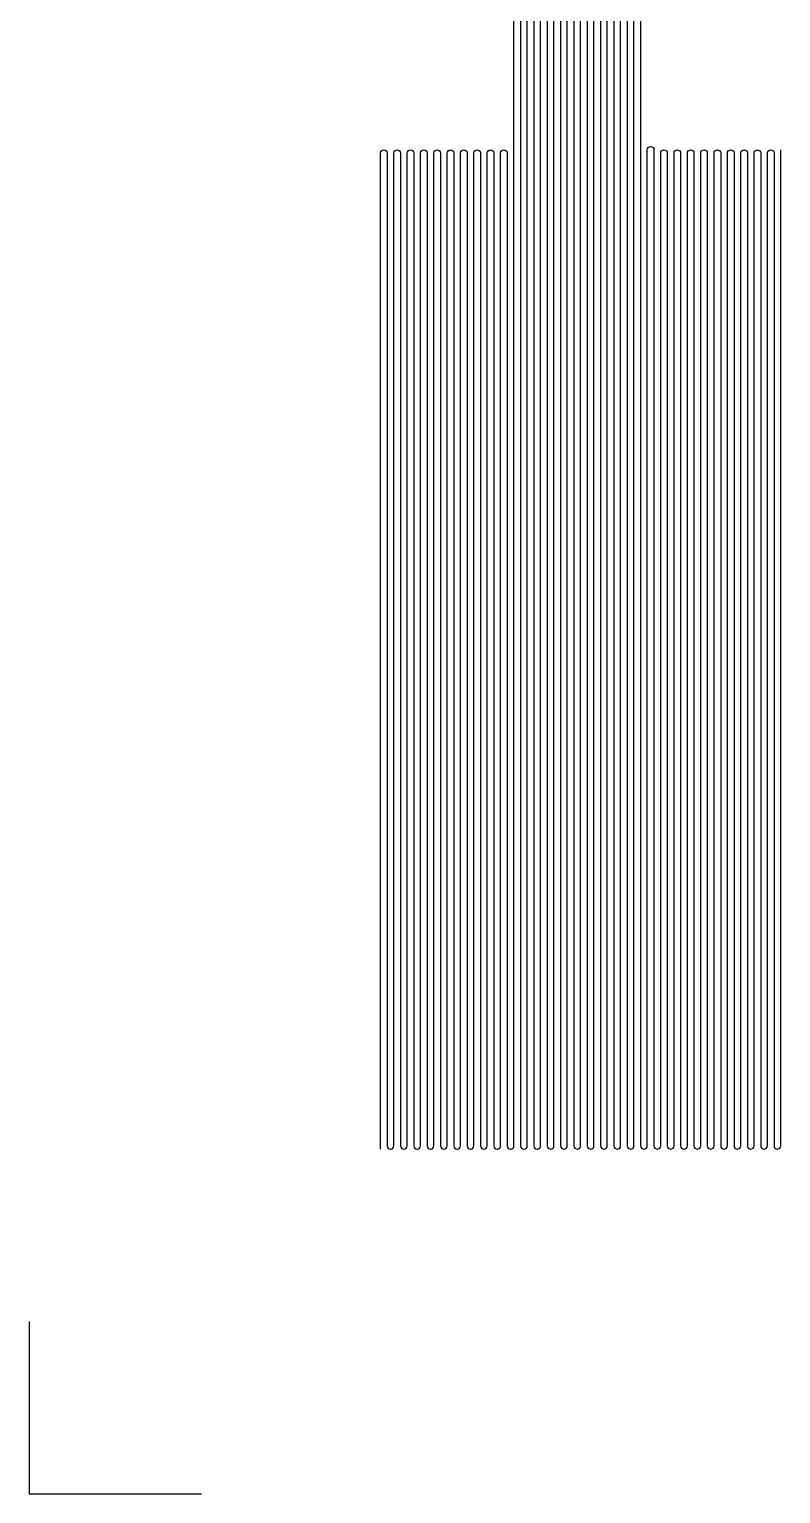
# Model space of a CAD drawing. Header units: inches. Extents: x 0 to 30.5, y 0 to 8.5.
# Drawn here: x 5 to 7.181, y 0 to 4.25 of the extents above; entities that cross this region are included whole.
import ezdxf

# ---------------------------------------------------------------- set-up
doc = ezdxf.new("R2010")
doc.units = ezdxf.units.IN
doc.header["$MEASUREMENT"] = 0

msp = doc.modelspace()

# ---------------------------------------------------------------- linework, layer by layer
at = {"color": 1, "linetype": 'Continuous'}
for points in [[(6.0194, 1), (6.0194, 3.8903, -0.414214), (6.029, 3.9), (6.029, 3.9, -0.414214), (6.0387, 3.8903), (6.0387, 1.0097, 0.414214), (6.0484, 1), (6.0484, 1, 0.414214), (6.0581, 1.0097), (6.0581, 3.8903, -0.414214), (6.0677, 3.9), (6.0677, 3.9, -0.414214), (6.0774, 3.8903), (6.0774, 1.0097, 0.414214), (6.0871, 1), (6.0871, 1, 0.414214), (6.0968, 1.0097), (6.0968, 3.8903, -0.414214), (6.1065, 3.9), (6.1065, 3.9, -0.414214), (6.1161, 3.8903), (6.1161, 1.0097, 0.414214), (6.1258, 1), (6.1258, 1, 0.414214), (6.1355, 1.0097), (6.1355, 3.8903, -0.414214), (6.1452, 3.9), (6.1452, 3.9, -0.414214), (6.1548, 3.8903), (6.1548, 1.0097, 0.414214), (6.1645, 1), (6.1645, 1, 0.414214), (6.1742, 1.0097), (6.1742, 3.8903, -0.414214), (6.1839, 3.9), (6.1839, 3.9, -0.414214), (6.1935, 3.8903), (6.1935, 1.0097, 0.414214), (6.2032, 1), (6.2032, 1, 0.414214), (6.2129, 1.0097), (6.2129, 3.8903, -0.414214), (6.2226, 3.9), (6.2226, 3.9, -0.414214), (6.2323, 3.8903), (6.2323, 1.0097, 0.414214), (6.2419, 1), (6.2419, 1, 0.414214), (6.2516, 1.0097), (6.2516, 3.8903, -0.414214), (6.2613, 3.9), (6.2613, 3.9, -0.414214), (6.271, 3.8903), (6.271, 1.0097, 0.414214), (6.2806, 1), (6.2806, 1, 0.414214), (6.2903, 1.0097), (6.2903, 3.8903, -0.414214), (6.3, 3.9), (6.3, 3.9, -0.414214), (6.3097, 3.8903), (6.3097, 1.0097, 0.414214), (6.3194, 1), (6.3194, 1, 0.414214), (6.329, 1.0097), (6.329, 3.8903, -0.414214), (6.3387, 3.9), (6.3387, 3.9, -0.414214), (6.3484, 3.8903), (6.3484, 1.0097, 0.414214), (6.3581, 1), (6.3581, 1, 0.414214), (6.3677, 1.0097), (6.3677, 3.8903, -0.414214), (6.3774, 3.9), (6.3774, 3.9, -0.414214), (6.3871, 3.8903), (6.3871, 1.0097, 0.414214), (6.3968, 1), (6.3968, 1, 0.414214), (6.4065, 1.0097), (6.4065, 6.9903, -0.414214)], [(6.0194, 1), (6.0194, 3.8903, -0.414214), (6.029, 3.9), (6.029, 3.9, -0.414214), (6.0387, 3.8903), (6.0387, 1.0097, 0.414214), (6.0484, 1), (6.0484, 1, 0.414214), (6.0581, 1.0097), (6.0581, 3.8903, -0.414214), (6.0677, 3.9), (6.0677, 3.9, -0.414214), (6.0774, 3.8903), (6.0774, 1.0097, 0.414214), (6.0871, 1), (6.0871, 1, 0.414214), (6.0968, 1.0097), (6.0968, 3.8903, -0.414214), (6.1065, 3.9), (6.1065, 3.9, -0.414214), (6.1161, 3.8903), (6.1161, 1.0097, 0.414214), (6.1258, 1), (6.1258, 1, 0.414214), (6.1355, 1.0097), (6.1355, 3.8903, -0.414214), (6.1452, 3.9), (6.1452, 3.9, -0.414214), (6.1548, 3.8903), (6.1548, 1.0097, 0.414214), (6.1645, 1), (6.1645, 1, 0.414214), (6.1742, 1.0097), (6.1742, 3.8903, -0.414214), (6.1839, 3.9), (6.1839, 3.9, -0.414214), (6.1935, 3.8903), (6.1935, 1.0097, 0.414214), (6.2032, 1), (6.2032, 1, 0.414214), (6.2129, 1.0097), (6.2129, 3.8903, -0.414214), (6.2226, 3.9), (6.2226, 3.9, -0.414214), (6.2323, 3.8903), (6.2323, 1.0097, 0.414214), (6.2419, 1), (6.2419, 1, 0.414214), (6.2516, 1.0097), (6.2516, 3.8903, -0.414214), (6.2613, 3.9), (6.2613, 3.9, -0.414214), (6.271, 3.8903), (6.271, 1.0097, 0.414214), (6.2806, 1), (6.2806, 1, 0.414214), (6.2903, 1.0097), (6.2903, 3.8903, -0.414214), (6.3, 3.9), (6.3, 3.9, -0.414214), (6.3097, 3.8903), (6.3097, 1.0097, 0.414214), (6.3194, 1), (6.3194, 1, 0.414214), (6.329, 1.0097), (6.329, 3.8903, -0.414214), (6.3387, 3.9), (6.3387, 3.9, -0.414214), (6.3484, 3.8903), (6.3484, 1.0097, 0.414214), (6.3581, 1), (6.3581, 1, 0.414214), (6.3677, 1.0097), (6.3677, 3.8903, -0.414214), (6.3774, 3.9), (6.3774, 3.9, -0.414214), (6.3871, 3.8903), (6.3871, 1.0097, 0.414214), (6.3968, 1), (6.3968, 1, 0.414214), (6.4065, 1.0097), (6.4065, 6.9903, -0.414214)], [(6.0194, 1), (6.0194, 3.8903, -0.414214), (6.029, 3.9), (6.029, 3.9, -0.414214), (6.0387, 3.8903), (6.0387, 1.0097, 0.414214), (6.0484, 1), (6.0484, 1, 0.414214), (6.0581, 1.0097), (6.0581, 3.8903, -0.414214), (6.0677, 3.9), (6.0677, 3.9, -0.414214), (6.0774, 3.8903), (6.0774, 1.0097, 0.414214), (6.0871, 1), (6.0871, 1, 0.414214), (6.0968, 1.0097), (6.0968, 3.8903, -0.414214), (6.1065, 3.9), (6.1065, 3.9, -0.414214), (6.1161, 3.8903), (6.1161, 1.0097, 0.414214), (6.1258, 1), (6.1258, 1, 0.414214), (6.1355, 1.0097), (6.1355, 3.8903, -0.414214), (6.1452, 3.9), (6.1452, 3.9, -0.414214), (6.1548, 3.8903), (6.1548, 1.0097, 0.414214), (6.1645, 1), (6.1645, 1, 0.414214), (6.1742, 1.0097), (6.1742, 3.8903, -0.414214), (6.1839, 3.9), (6.1839, 3.9, -0.414214), (6.1935, 3.8903), (6.1935, 1.0097, 0.414214), (6.2032, 1), (6.2032, 1, 0.414214), (6.2129, 1.0097), (6.2129, 3.8903, -0.414214), (6.2226, 3.9), (6.2226, 3.9, -0.414214), (6.2323, 3.8903), (6.2323, 1.0097, 0.414214), (6.2419, 1), (6.2419, 1, 0.414214), (6.2516, 1.0097), (6.2516, 3.8903, -0.414214), (6.2613, 3.9), (6.2613, 3.9, -0.414214), (6.271, 3.8903), (6.271, 1.0097, 0.414214), (6.2806, 1), (6.2806, 1, 0.414214), (6.2903, 1.0097), (6.2903, 3.8903, -0.414214), (6.3, 3.9), (6.3, 3.9, -0.414214), (6.3097, 3.8903), (6.3097, 1.0097, 0.414214), (6.3194, 1), (6.3194, 1, 0.414214), (6.329, 1.0097), (6.329, 3.8903, -0.414214), (6.3387, 3.9), (6.3387, 3.9, -0.414214), (6.3484, 3.8903), (6.3484, 1.0097, 0.414214), (6.3581, 1), (6.3581, 1, 0.414214), (6.3677, 1.0097), (6.3677, 3.8903, -0.414214), (6.3774, 3.9), (6.3774, 3.9, -0.414214), (6.3871, 3.8903), (6.3871, 1.0097, 0.414214), (6.3968, 1), (6.3968, 1, 0.414214), (6.4065, 1.0097), (6.4065, 6.9903, -0.414214)], [(6.0194, 1), (6.0194, 3.8903, -0.414214), (6.029, 3.9), (6.029, 3.9, -0.414214), (6.0387, 3.8903), (6.0387, 1.0097, 0.414214), (6.0484, 1), (6.0484, 1, 0.414214), (6.0581, 1.0097), (6.0581, 3.8903, -0.414214), (6.0677, 3.9), (6.0677, 3.9, -0.414214), (6.0774, 3.8903), (6.0774, 1.0097, 0.414214), (6.0871, 1), (6.0871, 1, 0.414214), (6.0968, 1.0097), (6.0968, 3.8903, -0.414214), (6.1065, 3.9), (6.1065, 3.9, -0.414214), (6.1161, 3.8903), (6.1161, 1.0097, 0.414214), (6.1258, 1), (6.1258, 1, 0.414214), (6.1355, 1.0097), (6.1355, 3.8903, -0.414214), (6.1452, 3.9), (6.1452, 3.9, -0.414214), (6.1548, 3.8903), (6.1548, 1.0097, 0.414214), (6.1645, 1), (6.1645, 1, 0.414214), (6.1742, 1.0097), (6.1742, 3.8903, -0.414214), (6.1839, 3.9), (6.1839, 3.9, -0.414214), (6.1935, 3.8903), (6.1935, 1.0097, 0.414214), (6.2032, 1), (6.2032, 1, 0.414214), (6.2129, 1.0097), (6.2129, 3.8903, -0.414214), (6.2226, 3.9), (6.2226, 3.9, -0.414214), (6.2323, 3.8903), (6.2323, 1.0097, 0.414214), (6.2419, 1), (6.2419, 1, 0.414214), (6.2516, 1.0097), (6.2516, 3.8903, -0.414214), (6.2613, 3.9), (6.2613, 3.9, -0.414214), (6.271, 3.8903), (6.271, 1.0097, 0.414214), (6.2806, 1), (6.2806, 1, 0.414214), (6.2903, 1.0097), (6.2903, 3.8903, -0.414214), (6.3, 3.9), (6.3, 3.9, -0.414214), (6.3097, 3.8903), (6.3097, 1.0097, 0.414214), (6.3194, 1), (6.3194, 1, 0.414214), (6.329, 1.0097), (6.329, 3.8903, -0.414214), (6.3387, 3.9), (6.3387, 3.9, -0.414214), (6.3484, 3.8903), (6.3484, 1.0097, 0.414214), (6.3581, 1), (6.3581, 1, 0.414214), (6.3677, 1.0097), (6.3677, 3.8903, -0.414214), (6.3774, 3.9), (6.3774, 3.9, -0.414214), (6.3871, 3.8903), (6.3871, 1.0097, 0.414214), (6.3968, 1), (6.3968, 1, 0.414214), (6.4065, 1.0097), (6.4065, 6.9903, -0.414214)], [(6.0194, 1), (6.0194, 3.8903, -0.414214), (6.029, 3.9), (6.029, 3.9, -0.414214), (6.0387, 3.8903), (6.0387, 1.0097, 0.414214), (6.0484, 1), (6.0484, 1, 0.414214), (6.0581, 1.0097), (6.0581, 3.8903, -0.414214), (6.0677, 3.9), (6.0677, 3.9, -0.414214), (6.0774, 3.8903), (6.0774, 1.0097, 0.414214), (6.0871, 1), (6.0871, 1, 0.414214), (6.0968, 1.0097), (6.0968, 3.8903, -0.414214), (6.1065, 3.9), (6.1065, 3.9, -0.414214), (6.1161, 3.8903), (6.1161, 1.0097, 0.414214), (6.1258, 1), (6.1258, 1, 0.414214), (6.1355, 1.0097), (6.1355, 3.8903, -0.414214), (6.1452, 3.9), (6.1452, 3.9, -0.414214), (6.1548, 3.8903), (6.1548, 1.0097, 0.414214), (6.1645, 1), (6.1645, 1, 0.414214), (6.1742, 1.0097), (6.1742, 3.8903, -0.414214), (6.1839, 3.9), (6.1839, 3.9, -0.414214), (6.1935, 3.8903), (6.1935, 1.0097, 0.414214), (6.2032, 1), (6.2032, 1, 0.414214), (6.2129, 1.0097), (6.2129, 3.8903, -0.414214), (6.2226, 3.9), (6.2226, 3.9, -0.414214), (6.2323, 3.8903), (6.2323, 1.0097, 0.414214), (6.2419, 1), (6.2419, 1, 0.414214), (6.2516, 1.0097), (6.2516, 3.8903, -0.414214), (6.2613, 3.9), (6.2613, 3.9, -0.414214), (6.271, 3.8903), (6.271, 1.0097, 0.414214), (6.2806, 1), (6.2806, 1, 0.414214), (6.2903, 1.0097), (6.2903, 3.8903, -0.414214), (6.3, 3.9), (6.3, 3.9, -0.414214), (6.3097, 3.8903), (6.3097, 1.0097, 0.414214), (6.3194, 1), (6.3194, 1, 0.414214), (6.329, 1.0097), (6.329, 3.8903, -0.414214), (6.3387, 3.9), (6.3387, 3.9, -0.414214), (6.3484, 3.8903), (6.3484, 1.0097, 0.414214), (6.3581, 1), (6.3581, 1, 0.414214), (6.3677, 1.0097), (6.3677, 3.8903, -0.414214), (6.3774, 3.9), (6.3774, 3.9, -0.414214), (6.3871, 3.8903), (6.3871, 1.0097, 0.414214), (6.3968, 1), (6.3968, 1, 0.414214), (6.4065, 1.0097), (6.4065, 6.9903, -0.414214)], [(6.4258, 6.9903), (6.4258, 1.0097, 0.414214), (6.4355, 1), (6.4355, 1, 0.414214), (6.4452, 1.0097), (6.4452, 6.9903, -0.414214)], [(6.4258, 6.9903), (6.4258, 1.0097, 0.414214), (6.4355, 1), (6.4355, 1, 0.414214), (6.4452, 1.0097), (6.4452, 6.9903, -0.414214)], [(6.4258, 6.9903), (6.4258, 1.0097, 0.414214), (6.4355, 1), (6.4355, 1, 0.414214), (6.4452, 1.0097), (6.4452, 6.9903, -0.414214)], [(6.4258, 6.9903), (6.4258, 1.0097, 0.414214), (6.4355, 1), (6.4355, 1, 0.414214), (6.4452, 1.0097), (6.4452, 6.9903, -0.414214)], [(6.4258, 6.9903), (6.4258, 1.0097, 0.414214), (6.4355, 1), (6.4355, 1, 0.414214), (6.4452, 1.0097), (6.4452, 6.9903, -0.414214)], [(6.4645, 6.9903), (6.4645, 1.0097, 0.414214), (6.4742, 1), (6.4742, 1, 0.414214), (6.4839, 1.0097), (6.4839, 6.9903, -0.414214)], [(6.4645, 6.9903), (6.4645, 1.0097, 0.414214), (6.4742, 1), (6.4742, 1, 0.414214), (6.4839, 1.0097), (6.4839, 6.9903, -0.414214)], [(6.4645, 6.9903), (6.4645, 1.0097, 0.414214), (6.4742, 1), (6.4742, 1, 0.414214), (6.4839, 1.0097), (6.4839, 6.9903, -0.414214)], [(6.4645, 6.9903), (6.4645, 1.0097, 0.414214), (6.4742, 1), (6.4742, 1, 0.414214), (6.4839, 1.0097), (6.4839, 6.9903, -0.414214)], [(6.4645, 6.9903), (6.4645, 1.0097, 0.414214), (6.4742, 1), (6.4742, 1, 0.414214), (6.4839, 1.0097), (6.4839, 6.9903, -0.414214)], [(6.5032, 6.9903), (6.5032, 1.0097, 0.414214), (6.5129, 1), (6.5129, 1, 0.414214), (6.5226, 1.0097), (6.5226, 6.9903, -0.414214)], [(6.5032, 6.9903), (6.5032, 1.0097, 0.414214), (6.5129, 1), (6.5129, 1, 0.414214), (6.5226, 1.0097), (6.5226, 6.9903, -0.414214)], [(6.5032, 6.9903), (6.5032, 1.0097, 0.414214), (6.5129, 1), (6.5129, 1, 0.414214), (6.5226, 1.0097), (6.5226, 6.9903, -0.414214)], [(6.5032, 6.9903), (6.5032, 1.0097, 0.414214), (6.5129, 1), (6.5129, 1, 0.414214), (6.5226, 1.0097), (6.5226, 6.9903, -0.414214)], [(6.5032, 6.9903), (6.5032, 1.0097, 0.414214), (6.5129, 1), (6.5129, 1, 0.414214), (6.5226, 1.0097), (6.5226, 6.9903, -0.414214)], [(6.5419, 6.9903), (6.5419, 1.0097, 0.414214), (6.5516, 1), (6.5516, 1, 0.414214), (6.5613, 1.0097), (6.5613, 6.9903, -0.414214)], [(6.5419, 6.9903), (6.5419, 1.0097, 0.414214), (6.5516, 1), (6.5516, 1, 0.414214), (6.5613, 1.0097), (6.5613, 6.9903, -0.414214)], [(6.5419, 6.9903), (6.5419, 1.0097, 0.414214), (6.5516, 1), (6.5516, 1, 0.414214), (6.5613, 1.0097), (6.5613, 6.9903, -0.414214)], [(6.5419, 6.9903), (6.5419, 1.0097, 0.414214), (6.5516, 1), (6.5516, 1, 0.414214), (6.5613, 1.0097), (6.5613, 6.9903, -0.414214)], [(6.5419, 6.9903), (6.5419, 1.0097, 0.414214), (6.5516, 1), (6.5516, 1, 0.414214), (6.5613, 1.0097), (6.5613, 6.9903, -0.414214)], [(6.5806, 6.9903), (6.5806, 1.0097, 0.414214), (6.5903, 1), (6.5903, 1, 0.414214), (6.6, 1.0097), (6.6, 6.9903, -0.414214)], [(6.5806, 6.9903), (6.5806, 1.0097, 0.414214), (6.5903, 1), (6.5903, 1, 0.414214), (6.6, 1.0097), (6.6, 6.9903, -0.414214)], [(6.5806, 6.9903), (6.5806, 1.0097, 0.414214), (6.5903, 1), (6.5903, 1, 0.414214), (6.6, 1.0097), (6.6, 6.9903, -0.414214)], [(6.5806, 6.9903), (6.5806, 1.0097, 0.414214), (6.5903, 1), (6.5903, 1, 0.414214), (6.6, 1.0097), (6.6, 6.9903, -0.414214)], [(6.5806, 6.9903), (6.5806, 1.0097, 0.414214), (6.5903, 1), (6.5903, 1, 0.414214), (6.6, 1.0097), (6.6, 6.9903, -0.414214)], [(6.6194, 6.9903), (6.6194, 1.0097, 0.414214), (6.629, 1), (6.629, 1, 0.414214), (6.6387, 1.0097), (6.6387, 6.9903, -0.414214)], [(6.6194, 6.9903), (6.6194, 1.0097, 0.414214), (6.629, 1), (6.629, 1, 0.414214), (6.6387, 1.0097), (6.6387, 6.9903, -0.414214)], [(6.6194, 6.9903), (6.6194, 1.0097, 0.414214), (6.629, 1), (6.629, 1, 0.414214), (6.6387, 1.0097), (6.6387, 6.9903, -0.414214)], [(6.6194, 6.9903), (6.6194, 1.0097, 0.414214), (6.629, 1), (6.629, 1, 0.414214), (6.6387, 1.0097), (6.6387, 6.9903, -0.414214)], [(6.6194, 6.9903), (6.6194, 1.0097, 0.414214), (6.629, 1), (6.629, 1, 0.414214), (6.6387, 1.0097), (6.6387, 6.9903, -0.414214)], [(6.6581, 6.9903), (6.6581, 1.0097, 0.414214), (6.6677, 1), (6.6677, 1, 0.414214), (6.6774, 1.0097), (6.6774, 6.9903, -0.414214)], [(6.6581, 6.9903), (6.6581, 1.0097, 0.414214), (6.6677, 1), (6.6677, 1, 0.414214), (6.6774, 1.0097), (6.6774, 6.9903, -0.414214)], [(6.6581, 6.9903), (6.6581, 1.0097, 0.414214), (6.6677, 1), (6.6677, 1, 0.414214), (6.6774, 1.0097), (6.6774, 6.9903, -0.414214)], [(6.6581, 6.9903), (6.6581, 1.0097, 0.414214), (6.6677, 1), (6.6677, 1, 0.414214), (6.6774, 1.0097), (6.6774, 6.9903, -0.414214)], [(6.6581, 6.9903), (6.6581, 1.0097, 0.414214), (6.6677, 1), (6.6677, 1, 0.414214), (6.6774, 1.0097), (6.6774, 6.9903, -0.414214)], [(6.6968, 6.9903), (6.6968, 1.0097, 0.414214), (6.7065, 1), (6.7065, 1, 0.414214), (6.7161, 1.0097), (6.7161, 6.9903, -0.414214)], [(6.6968, 6.9903), (6.6968, 1.0097, 0.414214), (6.7065, 1), (6.7065, 1, 0.414214), (6.7161, 1.0097), (6.7161, 6.9903, -0.414214)], [(6.6968, 6.9903), (6.6968, 1.0097, 0.414214), (6.7065, 1), (6.7065, 1, 0.414214), (6.7161, 1.0097), (6.7161, 6.9903, -0.414214)], [(6.6968, 6.9903), (6.6968, 1.0097, 0.414214), (6.7065, 1), (6.7065, 1, 0.414214), (6.7161, 1.0097), (6.7161, 6.9903, -0.414214)], [(6.6968, 6.9903), (6.6968, 1.0097, 0.414214), (6.7065, 1), (6.7065, 1, 0.414214), (6.7161, 1.0097), (6.7161, 6.9903, -0.414214)], [(6.7355, 6.9903), (6.7355, 1.0097, 0.414214), (6.7452, 1), (6.7452, 1, 0.414214), (6.7548, 1.0097), (6.7548, 6.9903, -0.414214)], [(6.7355, 6.9903), (6.7355, 1.0097, 0.414214), (6.7452, 1), (6.7452, 1, 0.414214), (6.7548, 1.0097), (6.7548, 6.9903, -0.414214)], [(6.7355, 6.9903), (6.7355, 1.0097, 0.414214), (6.7452, 1), (6.7452, 1, 0.414214), (6.7548, 1.0097), (6.7548, 6.9903, -0.414214)], [(6.7355, 6.9903), (6.7355, 1.0097, 0.414214), (6.7452, 1), (6.7452, 1, 0.414214), (6.7548, 1.0097), (6.7548, 6.9903, -0.414214)], [(6.7355, 6.9903), (6.7355, 1.0097, 0.414214), (6.7452, 1), (6.7452, 1, 0.414214), (6.7548, 1.0097), (6.7548, 6.9903, -0.414214)], [(6.7742, 6.9903), (6.7742, 1.0097, 0.414214), (6.7839, 1), (6.7839, 1, 0.414214), (6.7935, 1.0097), (6.7935, 3.9, -0.996883), (6.8129, 3.9), (6.8129, 3.9, -0.001561), (6.8129, 3.9), (6.8129, 1.0097, 0.414214), (6.8226, 1), (6.8226, 1, 0.414214), (6.8323, 1.0097), (6.8323, 3.8903, -0.414214), (6.8419, 3.9), (6.8419, 3.9, -0.414214), (6.8516, 3.8903), (6.8516, 1.0097, 0.414214), (6.8613, 1), (6.8613, 1, 0.414214), (6.871, 1.0097), (6.871, 3.8903, -0.414214), (6.8806, 3.9), (6.8806, 3.9, -0.414214), (6.8903, 3.8903), (6.8903, 1.0097, 0.414214), (6.9, 1), (6.9, 1, 0.414214), (6.9097, 1.0097), (6.9097, 3.8903, -0.414214), (6.9194, 3.9), (6.9194, 3.9, -0.414214), (6.929, 3.8903), (6.929, 1.0097, 0.414214), (6.9387, 1), (6.9387, 1, 0.414214), (6.9484, 1.0097), (6.9484, 3.8903, -0.414214), (6.9581, 3.9), (6.9581, 3.9, -0.414214), (6.9677, 3.8903), (6.9677, 1.0097, 0.414214), (6.9774, 1), (6.9774, 1, 0.414214), (6.9871, 1.0097), (6.9871, 3.8903, -0.414214), (6.9968, 3.9), (6.9968, 3.9, -0.414214), (7.0065, 3.8903), (7.0065, 1.0097, 0.414214), (7.0161, 1), (7.0161, 1, 0.414214), (7.0258, 1.0097), (7.0258, 3.8903, -0.414214), (7.0355, 3.9), (7.0355, 3.9, -0.414214), (7.0452, 3.8903), (7.0452, 1.0097, 0.414214), (7.0548, 1), (7.0548, 1, 0.414214), (7.0645, 1.0097), (7.0645, 3.8903, -0.414214), (7.0742, 3.9), (7.0742, 3.9, -0.414214), (7.0839, 3.8903), (7.0839, 1.0097, 0.414214), (7.0935, 1), (7.0935, 1, 0.414214), (7.1032, 1.0097), (7.1032, 3.8903, -0.414214), (7.1129, 3.9), (7.1129, 3.9, -0.414214), (7.1226, 3.8903), (7.1226, 1.0097, 0.414214), (7.1323, 1), (7.1323, 1, 0.414214), (7.1419, 1.0097), (7.1419, 3.8903, -0.414214), (7.1516, 3.9), (7.1516, 3.9, -0.414214), (7.1613, 3.8903), (7.1613, 1.0097, 0.414214), (7.171, 1), (7.171, 1, 0.414214), (7.1806, 1.0097), (7.1806, 3.9)], [(6.7742, 6.9903), (6.7742, 1.0097, 0.414214), (6.7839, 1), (6.7839, 1, 0.414214), (6.7935, 1.0097), (6.7935, 3.9, -0.996883), (6.8129, 3.9), (6.8129, 3.9, -0.001561), (6.8129, 3.9), (6.8129, 1.0097, 0.414214), (6.8226, 1), (6.8226, 1, 0.414214), (6.8323, 1.0097), (6.8323, 3.8903, -0.414214), (6.8419, 3.9), (6.8419, 3.9, -0.414214), (6.8516, 3.8903), (6.8516, 1.0097, 0.414214), (6.8613, 1), (6.8613, 1, 0.414214), (6.871, 1.0097), (6.871, 3.8903, -0.414214), (6.8806, 3.9), (6.8806, 3.9, -0.414214), (6.8903, 3.8903), (6.8903, 1.0097, 0.414214), (6.9, 1), (6.9, 1, 0.414214), (6.9097, 1.0097), (6.9097, 3.8903, -0.414214), (6.9194, 3.9), (6.9194, 3.9, -0.414214), (6.929, 3.8903), (6.929, 1.0097, 0.414214), (6.9387, 1), (6.9387, 1, 0.414214), (6.9484, 1.0097), (6.9484, 3.8903, -0.414214), (6.9581, 3.9), (6.9581, 3.9, -0.414214), (6.9677, 3.8903), (6.9677, 1.0097, 0.414214), (6.9774, 1), (6.9774, 1, 0.414214), (6.9871, 1.0097), (6.9871, 3.8903, -0.414214), (6.9968, 3.9), (6.9968, 3.9, -0.414214), (7.0065, 3.8903), (7.0065, 1.0097, 0.414214), (7.0161, 1), (7.0161, 1, 0.414214), (7.0258, 1.0097), (7.0258, 3.8903, -0.414214), (7.0355, 3.9), (7.0355, 3.9, -0.414214), (7.0452, 3.8903), (7.0452, 1.0097, 0.414214), (7.0548, 1), (7.0548, 1, 0.414214), (7.0645, 1.0097), (7.0645, 3.8903, -0.414214), (7.0742, 3.9), (7.0742, 3.9, -0.414214), (7.0839, 3.8903), (7.0839, 1.0097, 0.414214), (7.0935, 1), (7.0935, 1, 0.414214), (7.1032, 1.0097), (7.1032, 3.8903, -0.414214), (7.1129, 3.9), (7.1129, 3.9, -0.414214), (7.1226, 3.8903), (7.1226, 1.0097, 0.414214), (7.1323, 1), (7.1323, 1, 0.414214), (7.1419, 1.0097), (7.1419, 3.8903, -0.414214), (7.1516, 3.9), (7.1516, 3.9, -0.414214), (7.1613, 3.8903), (7.1613, 1.0097, 0.414214), (7.171, 1), (7.171, 1, 0.414214), (7.1806, 1.0097), (7.1806, 3.9)], [(6.7742, 6.9903), (6.7742, 1.0097, 0.414214), (6.7839, 1), (6.7839, 1, 0.414214), (6.7935, 1.0097), (6.7935, 3.9, -0.996883), (6.8129, 3.9), (6.8129, 3.9, -0.001561), (6.8129, 3.9), (6.8129, 1.0097, 0.414214), (6.8226, 1), (6.8226, 1, 0.414214), (6.8323, 1.0097), (6.8323, 3.8903, -0.414214), (6.8419, 3.9), (6.8419, 3.9, -0.414214), (6.8516, 3.8903), (6.8516, 1.0097, 0.414214), (6.8613, 1), (6.8613, 1, 0.414214), (6.871, 1.0097), (6.871, 3.8903, -0.414214), (6.8806, 3.9), (6.8806, 3.9, -0.414214), (6.8903, 3.8903), (6.8903, 1.0097, 0.414214), (6.9, 1), (6.9, 1, 0.414214), (6.9097, 1.0097), (6.9097, 3.8903, -0.414214), (6.9194, 3.9), (6.9194, 3.9, -0.414214), (6.929, 3.8903), (6.929, 1.0097, 0.414214), (6.9387, 1), (6.9387, 1, 0.414214), (6.9484, 1.0097), (6.9484, 3.8903, -0.414214), (6.9581, 3.9), (6.9581, 3.9, -0.414214), (6.9677, 3.8903), (6.9677, 1.0097, 0.414214), (6.9774, 1), (6.9774, 1, 0.414214), (6.9871, 1.0097), (6.9871, 3.8903, -0.414214), (6.9968, 3.9), (6.9968, 3.9, -0.414214), (7.0065, 3.8903), (7.0065, 1.0097, 0.414214), (7.0161, 1), (7.0161, 1, 0.414214), (7.0258, 1.0097), (7.0258, 3.8903, -0.414214), (7.0355, 3.9), (7.0355, 3.9, -0.414214), (7.0452, 3.8903), (7.0452, 1.0097, 0.414214), (7.0548, 1), (7.0548, 1, 0.414214), (7.0645, 1.0097), (7.0645, 3.8903, -0.414214), (7.0742, 3.9), (7.0742, 3.9, -0.414214), (7.0839, 3.8903), (7.0839, 1.0097, 0.414214), (7.0935, 1), (7.0935, 1, 0.414214), (7.1032, 1.0097), (7.1032, 3.8903, -0.414214), (7.1129, 3.9), (7.1129, 3.9, -0.414214), (7.1226, 3.8903), (7.1226, 1.0097, 0.414214), (7.1323, 1), (7.1323, 1, 0.414214), (7.1419, 1.0097), (7.1419, 3.8903, -0.414214), (7.1516, 3.9), (7.1516, 3.9, -0.414214), (7.1613, 3.8903), (7.1613, 1.0097, 0.414214), (7.171, 1), (7.171, 1, 0.414214), (7.1806, 1.0097), (7.1806, 3.9)], [(6.7742, 6.9903), (6.7742, 1.0097, 0.414214), (6.7839, 1), (6.7839, 1, 0.414214), (6.7935, 1.0097), (6.7935, 3.9, -0.996883), (6.8129, 3.9), (6.8129, 3.9, -0.001561), (6.8129, 3.9), (6.8129, 1.0097, 0.414214), (6.8226, 1), (6.8226, 1, 0.414214), (6.8323, 1.0097), (6.8323, 3.8903, -0.414214), (6.8419, 3.9), (6.8419, 3.9, -0.414214), (6.8516, 3.8903), (6.8516, 1.0097, 0.414214), (6.8613, 1), (6.8613, 1, 0.414214), (6.871, 1.0097), (6.871, 3.8903, -0.414214), (6.8806, 3.9), (6.8806, 3.9, -0.414214), (6.8903, 3.8903), (6.8903, 1.0097, 0.414214), (6.9, 1), (6.9, 1, 0.414214), (6.9097, 1.0097), (6.9097, 3.8903, -0.414214), (6.9194, 3.9), (6.9194, 3.9, -0.414214), (6.929, 3.8903), (6.929, 1.0097, 0.414214), (6.9387, 1), (6.9387, 1, 0.414214), (6.9484, 1.0097), (6.9484, 3.8903, -0.414214), (6.9581, 3.9), (6.9581, 3.9, -0.414214), (6.9677, 3.8903), (6.9677, 1.0097, 0.414214), (6.9774, 1), (6.9774, 1, 0.414214), (6.9871, 1.0097), (6.9871, 3.8903, -0.414214), (6.9968, 3.9), (6.9968, 3.9, -0.414214), (7.0065, 3.8903), (7.0065, 1.0097, 0.414214), (7.0161, 1), (7.0161, 1, 0.414214), (7.0258, 1.0097), (7.0258, 3.8903, -0.414214), (7.0355, 3.9), (7.0355, 3.9, -0.414214), (7.0452, 3.8903), (7.0452, 1.0097, 0.414214), (7.0548, 1), (7.0548, 1, 0.414214), (7.0645, 1.0097), (7.0645, 3.8903, -0.414214), (7.0742, 3.9), (7.0742, 3.9, -0.414214), (7.0839, 3.8903), (7.0839, 1.0097, 0.414214), (7.0935, 1), (7.0935, 1, 0.414214), (7.1032, 1.0097), (7.1032, 3.8903, -0.414214), (7.1129, 3.9), (7.1129, 3.9, -0.414214), (7.1226, 3.8903), (7.1226, 1.0097, 0.414214), (7.1323, 1), (7.1323, 1, 0.414214), (7.1419, 1.0097), (7.1419, 3.8903, -0.414214), (7.1516, 3.9), (7.1516, 3.9, -0.414214), (7.1613, 3.8903), (7.1613, 1.0097, 0.414214), (7.171, 1), (7.171, 1, 0.414214), (7.1806, 1.0097), (7.1806, 3.9)], [(6.7742, 6.9903), (6.7742, 1.0097, 0.414214), (6.7839, 1), (6.7839, 1, 0.414214), (6.7935, 1.0097), (6.7935, 3.9, -0.996883), (6.8129, 3.9), (6.8129, 3.9, -0.001561), (6.8129, 3.9), (6.8129, 1.0097, 0.414214), (6.8226, 1), (6.8226, 1, 0.414214), (6.8323, 1.0097), (6.8323, 3.8903, -0.414214), (6.8419, 3.9), (6.8419, 3.9, -0.414214), (6.8516, 3.8903), (6.8516, 1.0097, 0.414214), (6.8613, 1), (6.8613, 1, 0.414214), (6.871, 1.0097), (6.871, 3.8903, -0.414214), (6.8806, 3.9), (6.8806, 3.9, -0.414214), (6.8903, 3.8903), (6.8903, 1.0097, 0.414214), (6.9, 1), (6.9, 1, 0.414214), (6.9097, 1.0097), (6.9097, 3.8903, -0.414214), (6.9194, 3.9), (6.9194, 3.9, -0.414214), (6.929, 3.8903), (6.929, 1.0097, 0.414214), (6.9387, 1), (6.9387, 1, 0.414214), (6.9484, 1.0097), (6.9484, 3.8903, -0.414214), (6.9581, 3.9), (6.9581, 3.9, -0.414214), (6.9677, 3.8903), (6.9677, 1.0097, 0.414214), (6.9774, 1), (6.9774, 1, 0.414214), (6.9871, 1.0097), (6.9871, 3.8903, -0.414214), (6.9968, 3.9), (6.9968, 3.9, -0.414214), (7.0065, 3.8903), (7.0065, 1.0097, 0.414214), (7.0161, 1), (7.0161, 1, 0.414214), (7.0258, 1.0097), (7.0258, 3.8903, -0.414214), (7.0355, 3.9), (7.0355, 3.9, -0.414214), (7.0452, 3.8903), (7.0452, 1.0097, 0.414214), (7.0548, 1), (7.0548, 1, 0.414214), (7.0645, 1.0097), (7.0645, 3.8903, -0.414214), (7.0742, 3.9), (7.0742, 3.9, -0.414214), (7.0839, 3.8903), (7.0839, 1.0097, 0.414214), (7.0935, 1), (7.0935, 1, 0.414214), (7.1032, 1.0097), (7.1032, 3.8903, -0.414214), (7.1129, 3.9), (7.1129, 3.9, -0.414214), (7.1226, 3.8903), (7.1226, 1.0097, 0.414214), (7.1323, 1), (7.1323, 1, 0.414214), (7.1419, 1.0097), (7.1419, 3.8903, -0.414214), (7.1516, 3.9), (7.1516, 3.9, -0.414214), (7.1613, 3.8903), (7.1613, 1.0097, 0.414214), (7.171, 1), (7.171, 1, 0.414214), (7.1806, 1.0097), (7.1806, 3.9)]]:
    msp.add_lwpolyline(points, format="xyb", dxfattribs=at)
msp.add_lwpolyline([(5, 0.5), (5, 0), (5.5, 0)])
msp.add_lwpolyline([(5, 0.5), (5, 0), (5.5, 0)])
msp.add_lwpolyline([(5, 0.5), (5, 0), (5.5, 0)])
msp.add_lwpolyline([(5, 0.5), (5, 0), (5.5, 0)])
msp.add_lwpolyline([(5, 0.5), (5, 0), (5.5, 0)])

doc.saveas('drawing.dxf')
